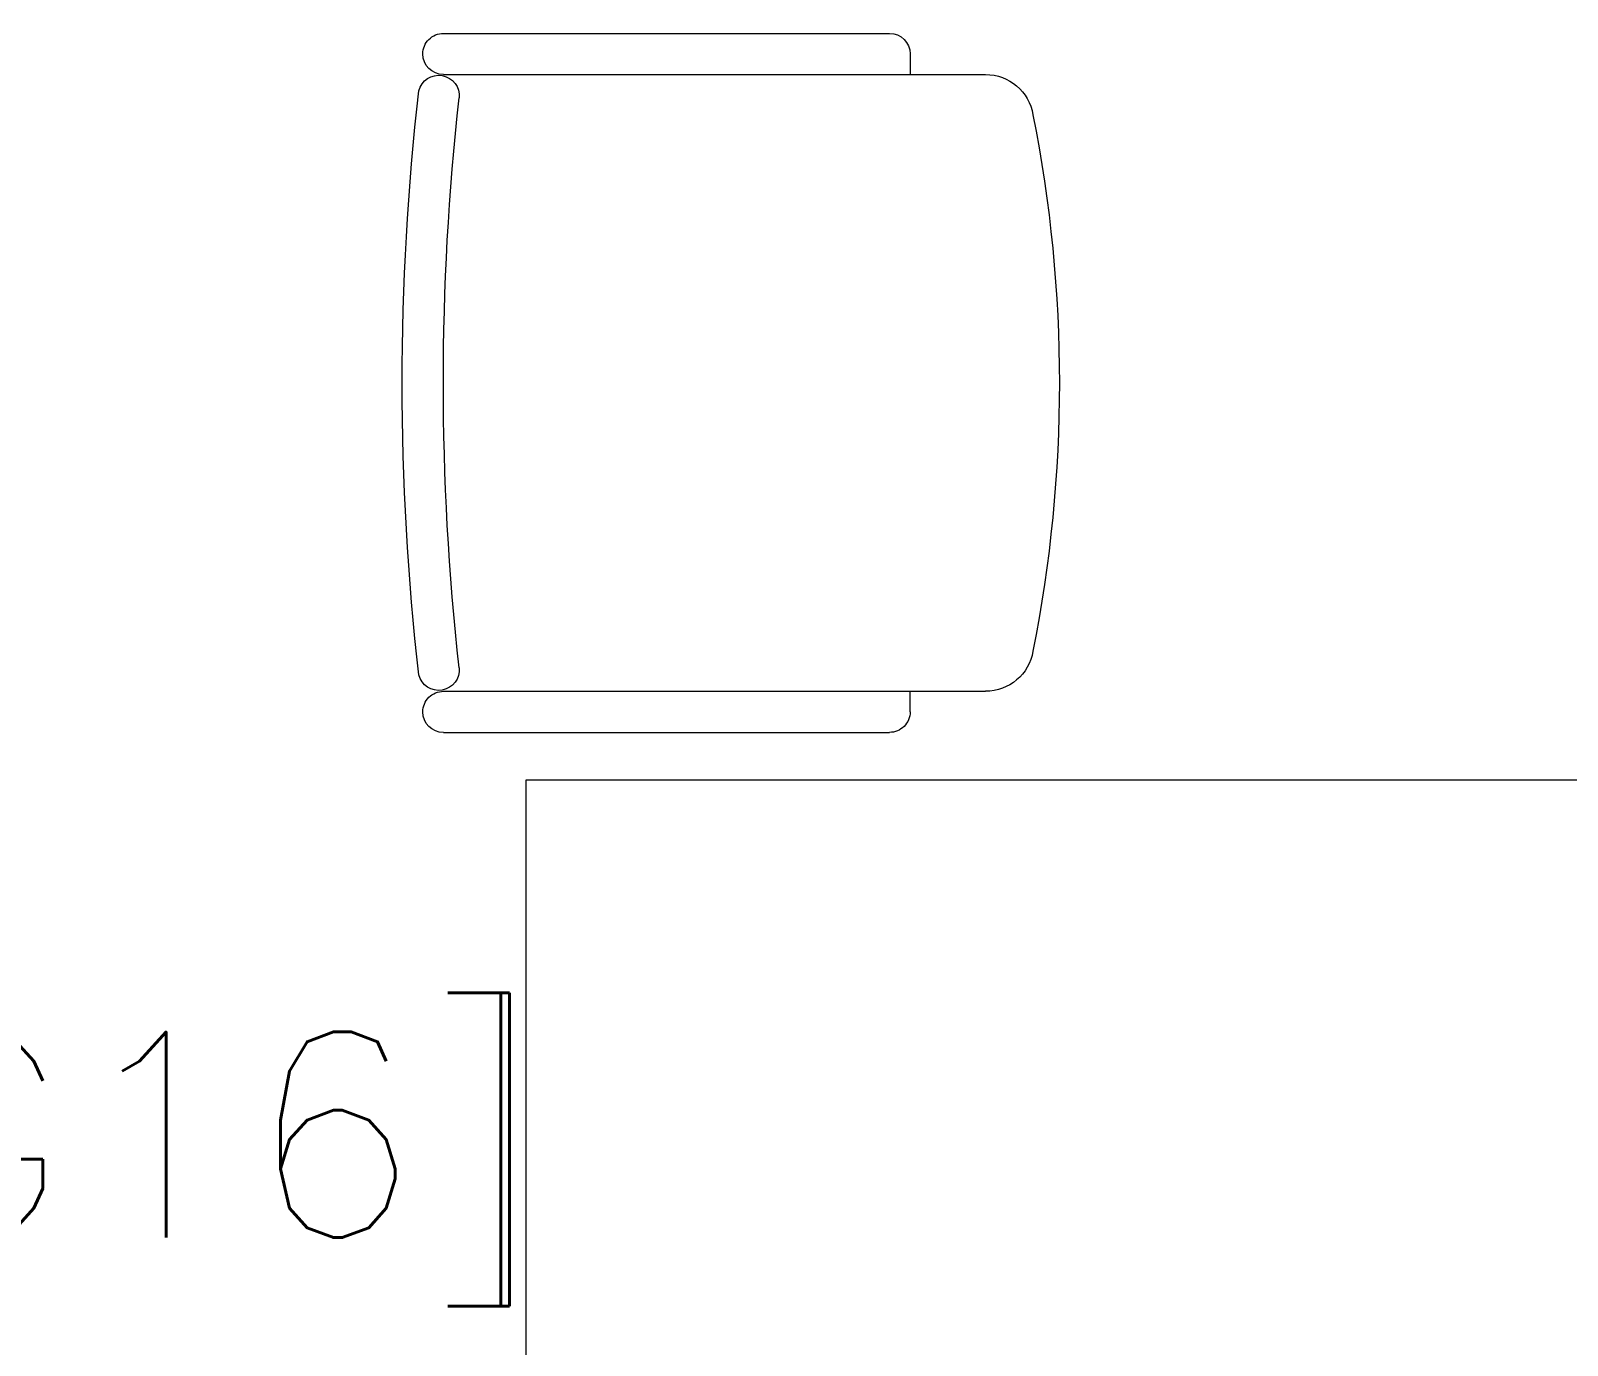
# Model space of a CAD drawing. Header units: inches. Extents: x -12418 to 57169, y -29325 to 19878.
# Drawn here: x 15694 to 16815, y -9308 to -8349 of the extents above; entities that cross this region are included whole.
import ezdxf
from ezdxf import colors
from ezdxf.entities.mleader import LeaderData, LeaderLine
from ezdxf.math import Vec2, Vec3

# ---------------------------------------------------------------- set-up
doc = ezdxf.new("R2010")
doc.units = ezdxf.units.IN
doc.header["$LTSCALE"] = 25
doc.header["$MEASUREMENT"] = 0
doc.linetypes.add('DASHDOT', pattern=[25.4, 12.7, -6.35, 0, -6.35])
doc.layers.get('0').update_dxf_attribs({"color": 8})
for name, color, linetype, lineweight in [('00-Ground Floor$0$72_EGR_BASE_TEXT', 252, 'Continuous', 5), ('00-Ground Floor$0$LOADING', 253, 'Continuous', 5), ('E-LITE-CIRC', 6, 'Continuous', 25), ('E-LITE-CLNG-CNDT', 6, 'DASHDOT', 35)]:
    doc.layers.add(name, color=color, linetype=linetype, lineweight=lineweight)
doc.styles.add('00-Ground Floor$0$SIMPLEX', font='SIMPLEX.shx', dxfattribs={"height": 150})
doc.styles.add('DC_Simplex', font='SIMPLEX.shx', dxfattribs={"width": 0.7})

# ---------------------------------------------------------------- blocks, each defined once
blk = doc.blocks.new('00-Ground Floor$0$GF21016-P')
at = {"layer": '00-Ground Floor$0$LOADING', "extrusion": (-1.24384e-09, -1.20261e-09, -1)}
for p, q in [((0.0128, 0.0179), (0.0128, 0.4136)), ((0.4628, 0.0179), (0.4628, 0.4136)), ((-0.0022, 0.3585), (0.0128, 0.3585)), ((0.4778, 0.3585), (0.4628, 0.3585)), ((-0.0172, 0.0179), (-0.0172, 0.3435)), ((0.4928, 0.0179), (0.4928, 0.3435)), ((0.4778, 0.0029), (0.4778, 0.0029))]:
    blk.add_line(p, q, dxfattribs=at)
for centre, radius, start, end in [((-0.2378, -0.5362), 1.0036, 78.7568, 101.2432), ((-0.0478, 0.4136), 0.035, 0, 80.6557), ((-0.4278, 0.4136), 0.035, 99.3443, 180), ((0.0022, 0.3435), 0.015, 0, 90), ((-0.4778, 0.3435), 0.015, 90, 180), ((-0.0284, 0.0145), 0.015, 284.3864, 95.5209), ((-0.2378, 1.8928), 1.8749, 263.6341, 276.3659), ((-0.4471, 0.0145), 0.015, 84.4791, 255.6136), ((0.0022, 0.0179), 0.015, 270, 0), ((0.0022, 0.0179), 0.015, 180, 270), ((-0.4778, 0.0179), 0.015, 270, 0), ((-0.4778, 0.0179), 0.015, 180, 270), ((-0.2378, 1.8734), 1.8855, 263.5119, 276.4881)]:
    blk.add_arc(centre, radius, start, end, dxfattribs=at)
blk = doc.blocks.new('00-Ground Floor')
at = {"layer": '00-Ground Floor$0$LOADING', "elevation": 0}
blk.add_lwpolyline([(17555.3, -9646.1), (17555.3, -8896.1), (16055.3, -8896.1), (16055.3, -9646.1)], close=True, dxfattribs=at)
at = {"layer": '00-Ground Floor$0$LOADING', "extrusion": (2.24019e-05, -2.67576e-11, 1), "xscale": 1000.000000000006, "yscale": 1000.000000000006, "zscale": -1000.000000000002, "rotation": 269.9999748876472}
blk.add_blockref('00-Ground Floor$0$GF21016-P', (15977.1, -8368.5, 0.4), dxfattribs=at)
at = {"layer": '00-Ground Floor$0$72_EGR_BASE_TEXT', "insert": (15577.3, -9079.8, 0), "char_height": 150, "attachment_point": 2, "style": '00-Ground Floor$0$SIMPLEX'}
blk.add_mtext('[OPDG16]', dxfattribs=at)
blk = doc.blocks.new('ARR0W')
at = {"color": 45}
blk.add_ellipse((0, 0), major_axis=(0.4, 0), ratio=0.4, dxfattribs=at)
at = {"color": 45, "ltscale": 0.5}
blk.add_solid([(-1.4, 0.1667), (-0.4, 0), (-1.4, -0.1667)], dxfattribs=at)

msp = doc.modelspace()

# ---------------------------------------------------------------- block references
at = {"layer": 'E-LITE-CLNG-CNDT'}
msp.add_blockref('00-Ground Floor', (0, 0), dxfattribs=at)

# ---------------------------------------------------------------- leaders
at = {"layer": 'E-LITE-CIRC'}
ml = msp.add_multileader_mtext('Standard', dxfattribs=at)
ml.set_content('{\\Fdc_el_romans|c0;\\W0.8;TO\\Fromans|c0; \\Fsimplex|c0;LP-GF/S16}', color=256, style='DC_Simplex')
ml.set_leader_properties()
ml.set_arrow_properties(name='ARR0W')
ml.build(insert=Vec2(0, 0))
ml.multileader.update_dxf_attribs({"dogleg_length": 200, "arrow_head_size": 140, "scale": 100})
ctx = ml.context
ctx.base_point, ctx.scale, ctx.char_height, ctx.arrow_head_size, ctx.landing_gap_size, ctx.plane_origin, ctx.plane_x_axis, ctx.plane_y_axis = Vec3(15336, -8147.4, 0), 100, 200, 140, 140, Vec3(30622.4, -11593.7, 0), Vec3(1, 0.000001, 0), Vec3(-0.000001, 1, 0)
ctx.text_align_type = 2
notes = []
notes.append((ctx, [(1, (1, 1, 0), (17515.2, -8147.4, 0), (-1, -0.000001, 0), 108.8, [(0, [(17697.7, -7347.4, 0)], 0, [])])]))
ctx.mtext.insert, ctx.mtext.text_direction, ctx.mtext.rotation, ctx.mtext.alignment, ctx.mtext.flow_direction = Vec3(17266.4, -8014.1, 0), Vec3(1, 0.000001, 0), 0.000001, 3, 5
for ctx, leaders in notes:
    for number, flags, end, landing, length, lines in leaders:
        leader = LeaderData()
        leader.index, (leader.has_last_leader_line, leader.has_dogleg_vector, leader.attachment_direction) = number, flags
        leader.last_leader_point, leader.dogleg_vector, leader.dogleg_length = Vec3(end), Vec3(landing), length
        for number, points, colour, breaks in lines:
            line = LeaderLine()
            line.index, line.vertices, line.color, line.breaks = number, Vec3.list(points), colors.encode_raw_color(colour), breaks
            leader.lines.append(line)
        ctx.leaders.append(leader)

doc.saveas('drawing.dxf')
